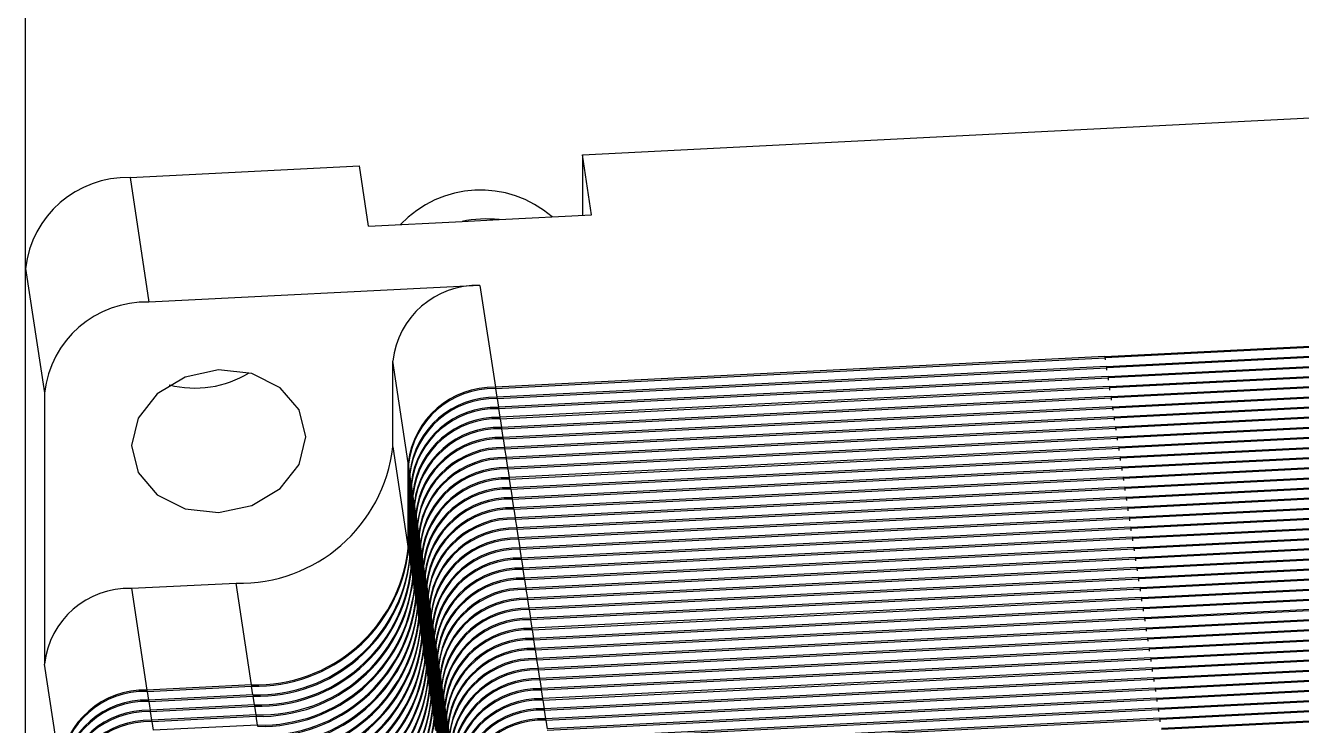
# Model space of a CAD drawing. Header units: millimetres. Extents: x 334 to 3694, y 0 to 2376.
# Drawn here: x 3270.55 to 3292.44, y 1151.16 to 1163.18 of the extents above; entities that cross this region are included whole.
import ezdxf

# ---------------------------------------------------------------- set-up
doc = ezdxf.new("R2010")
doc.units = ezdxf.units.MM
doc.header["$LTSCALE"] = 3
doc.layers.add('1_외형선', color=7, linetype='Continuous', lineweight=25)

msp = doc.modelspace()

# ---------------------------------------------------------------- linework, layer by layer
at = {"layer": '1_외형선'}
for p, q in [((3270.55, 1130.589), (3270.55, 1177.132)), ((3280.105, 1160.957), (3304.62, 1162.195)), ((3280.262, 1159.922), (3280.105, 1160.957)), ((3280.105, 1160.957), (3280.105, 1159.914)), ((3272.343, 1160.565), (3276.28, 1160.764)), ((3276.437, 1159.729), (3276.28, 1160.764)), ((3272.343, 1160.565), (3272.667, 1158.426)), ((3278.674, 1159.842), (3280.262, 1159.922)), ((3276.437, 1159.729), (3278.041, 1159.81)), ((3278.041, 1159.81), (3278.674, 1159.842)), ((3270.55, 1138.911), (3270.55, 1159.005)), ((3270.55, 1159.005), (3270.874, 1156.865)), ((3278.346, 1158.712), (3272.667, 1158.426)), ((3278.346, 1158.712), (3278.611, 1156.964)), ((3289.071, 1157.492), (3299.531, 1158.021)), ((3299.534, 1157.998), (3289.074, 1157.469)), ((3289.097, 1157.32), (3299.557, 1157.848)), ((3299.56, 1157.825), (3289.1, 1157.297)), ((3289.123, 1157.147), (3299.583, 1157.676)), ((3289.071, 1157.492), (3278.611, 1156.964)), ((3278.614, 1156.941), (3289.074, 1157.469)), ((3289.071, 1157.492), (3289.073, 1157.432)), ((3299.587, 1157.653), (3289.127, 1157.124)), ((3289.149, 1156.975), (3299.609, 1157.503)), ((3299.613, 1157.48), (3289.153, 1156.952)), ((3277.116, 1155.664), (3276.851, 1157.412)), ((3276.851, 1155.942), (3276.851, 1157.412)), ((3289.097, 1157.32), (3278.637, 1156.792)), ((3278.64, 1156.769), (3289.1, 1157.297)), ((3289.097, 1157.32), (3289.099, 1157.259)), ((3289.175, 1156.802), (3299.635, 1157.331)), ((3299.639, 1157.308), (3289.179, 1156.779)), ((3289.123, 1157.147), (3278.663, 1156.619)), ((3278.667, 1156.596), (3289.127, 1157.124)), ((3289.123, 1157.147), (3289.125, 1157.087)), ((3289.201, 1156.63), (3299.662, 1157.158)), ((3299.665, 1157.135), (3289.205, 1156.607)), ((3270.874, 1156.865), (3270.874, 1152.211)), ((3278.611, 1156.964), (3278.611, 1156.941)), ((3278.614, 1156.941), (3278.637, 1156.792)), ((3278.637, 1156.792), (3278.638, 1156.768)), ((3289.149, 1156.975), (3278.689, 1156.447)), ((3278.693, 1156.424), (3289.153, 1156.952)), ((3289.175, 1156.802), (3278.715, 1156.274)), ((3289.149, 1156.975), (3289.151, 1156.914)), ((3289.175, 1156.802), (3289.177, 1156.742)), ((3289.228, 1156.457), (3299.688, 1156.986)), ((3299.691, 1156.963), (3289.231, 1156.434)), ((3289.254, 1156.285), (3299.714, 1156.813)), ((3299.717, 1156.79), (3289.257, 1156.262)), ((3278.64, 1156.769), (3278.663, 1156.619)), ((3278.663, 1156.619), (3278.664, 1156.596)), ((3278.667, 1156.596), (3278.689, 1156.447)), ((3278.719, 1156.251), (3289.179, 1156.779)), ((3289.201, 1156.63), (3278.741, 1156.102)), ((3278.745, 1156.079), (3289.205, 1156.607)), ((3289.201, 1156.63), (3289.203, 1156.569)), ((3289.28, 1156.112), (3299.74, 1156.641)), ((3299.743, 1156.618), (3289.283, 1156.089)), ((3278.689, 1156.447), (3278.69, 1156.423)), ((3278.693, 1156.424), (3278.715, 1156.274)), ((3289.228, 1156.457), (3278.768, 1155.929)), ((3278.771, 1155.906), (3289.231, 1156.434)), ((3289.228, 1156.457), (3289.229, 1156.397)), ((3289.306, 1155.94), (3299.766, 1156.468)), ((3299.77, 1156.445), (3289.31, 1155.917)), ((3278.715, 1156.274), (3278.716, 1156.251)), ((3278.719, 1156.251), (3278.741, 1156.102)), ((3289.254, 1156.285), (3278.794, 1155.756)), ((3278.797, 1155.733), (3289.257, 1156.262)), ((3289.254, 1156.285), (3289.256, 1156.224)), ((3289.332, 1155.767), (3299.792, 1156.295)), ((3299.796, 1156.272), (3289.336, 1155.744)), ((3276.851, 1155.942), (3277.116, 1154.194)), ((3278.741, 1156.102), (3278.742, 1156.078)), ((3278.745, 1156.079), (3278.768, 1155.929)), ((3278.768, 1155.929), (3278.768, 1155.906)), ((3289.28, 1156.112), (3278.82, 1155.584)), ((3278.823, 1155.561), (3289.283, 1156.089)), ((3289.306, 1155.94), (3278.846, 1155.411)), ((3278.85, 1155.388), (3289.31, 1155.917)), ((3289.28, 1156.112), (3289.282, 1156.052)), ((3289.306, 1155.94), (3289.308, 1155.879)), ((3289.358, 1155.595), (3299.818, 1156.123)), ((3299.822, 1156.1), (3289.362, 1155.572)), ((3289.385, 1155.422), (3299.845, 1155.95)), ((3299.848, 1155.927), (3289.388, 1155.399)), ((3278.771, 1155.906), (3278.794, 1155.756)), ((3278.794, 1155.756), (3278.794, 1155.733)), ((3278.797, 1155.733), (3278.82, 1155.584)), ((3289.332, 1155.767), (3278.872, 1155.239)), ((3278.876, 1155.216), (3289.336, 1155.744)), ((3289.332, 1155.767), (3289.334, 1155.707)), ((3289.411, 1155.25), (3299.871, 1155.778)), ((3299.874, 1155.755), (3289.414, 1155.227)), ((3277.116, 1154.194), (3277.116, 1155.664)), ((3277.116, 1155.664), (3277.12, 1155.663)), ((3277.143, 1155.491), (3277.12, 1155.641)), ((3277.12, 1155.641), (3277.12, 1154.171)), ((3277.143, 1154.022), (3277.143, 1155.491)), ((3277.143, 1155.491), (3277.146, 1155.491)), ((3278.82, 1155.584), (3278.821, 1155.561)), ((3278.823, 1155.561), (3278.846, 1155.411)), ((3289.358, 1155.595), (3278.898, 1155.066)), ((3278.902, 1155.043), (3289.362, 1155.572)), ((3289.358, 1155.595), (3289.36, 1155.534)), ((3289.437, 1155.077), (3299.897, 1155.605)), ((3299.9, 1155.582), (3289.44, 1155.054)), ((3277.169, 1155.319), (3277.146, 1155.468)), ((3277.146, 1155.468), (3277.146, 1153.999)), ((3277.169, 1153.849), (3277.169, 1155.319)), ((3277.169, 1155.319), (3277.172, 1155.318)), ((3277.195, 1155.146), (3277.172, 1155.296)), ((3277.172, 1155.296), (3277.172, 1153.826)), ((3278.846, 1155.411), (3278.847, 1155.388)), ((3278.85, 1155.388), (3278.872, 1155.239)), ((3289.385, 1155.422), (3278.924, 1154.894)), ((3278.928, 1154.871), (3289.388, 1155.399)), ((3289.385, 1155.422), (3289.386, 1155.362)), ((3289.463, 1154.905), (3299.923, 1155.433)), ((3299.926, 1155.41), (3289.466, 1154.882)), ((3289.489, 1154.732), (3299.949, 1155.26)), ((3277.195, 1153.677), (3277.195, 1155.146)), ((3277.195, 1155.146), (3277.199, 1155.146)), ((3277.221, 1154.974), (3277.198, 1155.123)), ((3277.198, 1155.123), (3277.198, 1153.654)), ((3278.872, 1155.239), (3278.873, 1155.216)), ((3278.876, 1155.216), (3278.898, 1155.066)), ((3278.898, 1155.066), (3278.899, 1155.043)), ((3278.902, 1155.043), (3278.924, 1154.894)), ((3289.411, 1155.25), (3278.951, 1154.721)), ((3278.954, 1154.698), (3289.414, 1155.227)), ((3289.437, 1155.077), (3278.977, 1154.549)), ((3278.98, 1154.526), (3289.44, 1155.054)), ((3289.411, 1155.25), (3289.412, 1155.189)), ((3289.437, 1155.077), (3289.439, 1155.017)), ((3299.953, 1155.237), (3289.493, 1154.709)), ((3289.515, 1154.559), (3299.975, 1155.088)), ((3299.979, 1155.065), (3289.519, 1154.536)), ((3277.221, 1153.504), (3277.221, 1154.974)), ((3277.221, 1154.974), (3277.225, 1154.973)), ((3277.247, 1154.801), (3277.225, 1154.951)), ((3277.225, 1154.951), (3277.225, 1153.481)), ((3278.924, 1154.894), (3278.925, 1154.871)), ((3278.928, 1154.871), (3278.951, 1154.721)), ((3289.463, 1154.905), (3279.003, 1154.376)), ((3279.006, 1154.353), (3289.466, 1154.882)), ((3289.463, 1154.905), (3289.465, 1154.844)), ((3289.541, 1154.387), (3300.001, 1154.915)), ((3300.005, 1154.892), (3289.545, 1154.364)), ((3277.247, 1153.331), (3277.247, 1154.801)), ((3277.247, 1154.801), (3277.251, 1154.801)), ((3277.273, 1154.629), (3277.251, 1154.778)), ((3277.251, 1154.778), (3277.251, 1153.308)), ((3277.273, 1153.159), (3277.273, 1154.629)), ((3277.273, 1154.629), (3277.277, 1154.628)), ((3277.299, 1154.456), (3277.277, 1154.606)), ((3277.277, 1154.606), (3277.277, 1153.136)), ((3278.951, 1154.721), (3278.951, 1154.698)), ((3278.954, 1154.698), (3278.977, 1154.549)), ((3289.489, 1154.732), (3279.029, 1154.204)), ((3279.033, 1154.181), (3289.493, 1154.709)), ((3289.489, 1154.732), (3289.491, 1154.672)), ((3289.568, 1154.214), (3300.028, 1154.743)), ((3300.031, 1154.72), (3289.571, 1154.191)), ((3277.299, 1152.986), (3277.299, 1154.456)), ((3277.299, 1154.456), (3277.303, 1154.456)), ((3277.326, 1154.284), (3277.303, 1154.433)), ((3277.303, 1154.433), (3277.303, 1152.963)), ((3278.977, 1154.549), (3278.977, 1154.526)), ((3278.98, 1154.526), (3279.003, 1154.376)), ((3289.515, 1154.559), (3279.055, 1154.031)), ((3279.059, 1154.008), (3289.519, 1154.536)), ((3289.541, 1154.387), (3279.081, 1153.859)), ((3289.515, 1154.559), (3289.517, 1154.499)), ((3289.541, 1154.387), (3289.543, 1154.326)), ((3289.594, 1154.042), (3300.054, 1154.57)), ((3300.057, 1154.547), (3289.597, 1154.019)), ((3289.62, 1153.869), (3300.08, 1154.398)), ((3277.116, 1154.194), (3277.12, 1154.194)), ((3277.12, 1154.171), (3277.143, 1154.022)), ((3277.326, 1152.814), (3277.326, 1154.284)), ((3277.326, 1154.284), (3277.329, 1154.283)), ((3277.352, 1154.111), (3277.329, 1154.261)), ((3277.329, 1154.261), (3277.329, 1152.791)), ((3279.003, 1154.376), (3279.004, 1154.353)), ((3279.006, 1154.353), (3279.029, 1154.204)), ((3279.029, 1154.204), (3279.03, 1154.181)), ((3279.033, 1154.181), (3279.055, 1154.031)), ((3279.085, 1153.836), (3289.545, 1154.364)), ((3289.568, 1154.214), (3279.108, 1153.686)), ((3279.111, 1153.663), (3289.571, 1154.191)), ((3289.568, 1154.214), (3289.569, 1154.154)), ((3300.083, 1154.375), (3289.623, 1153.846)), ((3289.646, 1153.697), (3300.106, 1154.225)), ((3300.11, 1154.202), (3289.649, 1153.674)), ((3277.143, 1154.022), (3277.146, 1154.021)), ((3277.146, 1153.999), (3277.169, 1153.849)), ((3277.352, 1152.641), (3277.352, 1154.111)), ((3277.352, 1154.111), (3277.355, 1154.111)), ((3277.378, 1153.939), (3277.355, 1154.088)), ((3277.355, 1154.088), (3277.355, 1152.618)), ((3279.055, 1154.031), (3279.056, 1154.008)), ((3279.059, 1154.008), (3279.081, 1153.859)), ((3289.594, 1154.042), (3279.134, 1153.514)), ((3279.137, 1153.491), (3289.597, 1154.019)), ((3289.594, 1154.042), (3289.595, 1153.981)), ((3289.672, 1153.524), (3300.132, 1154.053)), ((3300.136, 1154.03), (3289.676, 1153.501)), ((3277.169, 1153.849), (3277.172, 1153.849)), ((3277.172, 1153.826), (3277.195, 1153.677)), ((3277.378, 1152.469), (3277.378, 1153.939)), ((3277.378, 1153.939), (3277.382, 1153.938)), ((3277.404, 1153.766), (3277.381, 1153.916)), ((3277.381, 1153.916), (3277.381, 1152.446)), ((3277.404, 1152.296), (3277.404, 1153.766)), ((3277.404, 1153.766), (3277.408, 1153.766)), ((3277.43, 1153.594), (3277.408, 1153.743)), ((3277.408, 1153.743), (3277.408, 1152.273)), ((3279.081, 1153.859), (3279.082, 1153.836)), ((3279.085, 1153.836), (3279.108, 1153.686)), ((3289.62, 1153.869), (3279.16, 1153.341)), ((3279.163, 1153.318), (3289.623, 1153.846)), ((3289.62, 1153.869), (3289.622, 1153.809)), ((3289.698, 1153.352), (3300.158, 1153.88)), ((3300.162, 1153.857), (3289.702, 1153.329)), ((3272.369, 1153.511), (3274.162, 1153.602)), ((3272.369, 1153.511), (3272.634, 1151.763)), ((3274.427, 1151.854), (3274.162, 1153.602)), ((3277.195, 1153.677), (3277.198, 1153.676)), ((3277.198, 1153.654), (3277.221, 1153.504)), ((3277.221, 1153.504), (3277.225, 1153.504)), ((3277.43, 1152.124), (3277.43, 1153.594)), ((3277.43, 1153.594), (3277.434, 1153.593)), ((3277.456, 1153.421), (3277.434, 1153.571)), ((3277.434, 1153.571), (3277.434, 1152.101)), ((3279.108, 1153.686), (3279.108, 1153.663)), ((3279.111, 1153.663), (3279.134, 1153.514)), ((3279.134, 1153.514), (3279.134, 1153.49)), ((3289.646, 1153.697), (3279.186, 1153.169)), ((3279.189, 1153.146), (3289.649, 1153.674)), ((3289.672, 1153.524), (3279.212, 1152.996)), ((3289.646, 1153.697), (3289.648, 1153.636)), ((3289.672, 1153.524), (3289.674, 1153.464)), ((3289.724, 1153.179), (3300.184, 1153.708)), ((3300.188, 1153.685), (3289.728, 1153.156)), ((3289.751, 1153.007), (3300.211, 1153.535)), ((3300.214, 1153.512), (3289.754, 1152.984)), ((3277.225, 1153.481), (3277.247, 1153.331)), ((3277.247, 1153.331), (3277.251, 1153.331)), ((3277.251, 1153.308), (3277.273, 1153.159)), ((3277.456, 1151.951), (3277.456, 1153.421)), ((3277.456, 1153.421), (3277.46, 1153.421)), ((3277.482, 1153.248), (3277.46, 1153.398)), ((3277.46, 1153.398), (3277.46, 1151.928)), ((3279.137, 1153.491), (3279.16, 1153.341)), ((3279.16, 1153.341), (3279.16, 1153.318)), ((3279.163, 1153.318), (3279.186, 1153.169)), ((3279.216, 1152.973), (3289.676, 1153.501)), ((3289.698, 1153.352), (3279.238, 1152.824)), ((3279.242, 1152.8), (3289.702, 1153.329)), ((3289.698, 1153.352), (3289.7, 1153.291)), ((3289.777, 1152.834), (3300.237, 1153.363)), ((3300.24, 1153.34), (3289.78, 1152.811)), ((3277.273, 1153.159), (3277.277, 1153.158)), ((3277.277, 1153.136), (3277.299, 1152.986)), ((3277.482, 1151.779), (3277.482, 1153.248)), ((3277.482, 1153.248), (3277.486, 1153.248)), ((3277.509, 1153.076), (3277.486, 1153.225)), ((3277.486, 1153.225), (3277.486, 1151.756)), ((3277.509, 1151.606), (3277.509, 1153.076)), ((3277.509, 1153.076), (3277.512, 1153.075)), ((3279.186, 1153.169), (3279.187, 1153.145)), ((3279.189, 1153.146), (3279.212, 1152.996)), ((3289.724, 1153.179), (3279.264, 1152.651)), ((3279.268, 1152.628), (3289.728, 1153.156)), ((3289.724, 1153.179), (3289.726, 1153.119)), ((3289.803, 1152.662), (3300.263, 1153.19)), ((3300.266, 1153.167), (3289.806, 1152.639)), ((3277.299, 1152.986), (3277.303, 1152.986)), ((3277.303, 1152.963), (3277.326, 1152.814)), ((3277.535, 1152.903), (3277.512, 1153.053)), ((3277.512, 1153.053), (3277.512, 1151.583)), ((3277.535, 1151.434), (3277.535, 1152.903)), ((3277.535, 1152.903), (3277.539, 1152.903)), ((3277.561, 1152.731), (3277.538, 1152.88)), ((3277.538, 1152.88), (3277.538, 1151.411)), ((3279.212, 1152.996), (3279.213, 1152.973)), ((3279.216, 1152.973), (3279.238, 1152.824)), ((3289.751, 1153.007), (3279.291, 1152.478)), ((3279.294, 1152.455), (3289.754, 1152.984)), ((3289.751, 1153.007), (3289.752, 1152.946)), ((3289.829, 1152.489), (3300.289, 1153.017)), ((3300.293, 1152.994), (3289.833, 1152.466)), ((3277.326, 1152.814), (3277.329, 1152.813)), ((3277.329, 1152.791), (3277.352, 1152.641)), ((3277.352, 1152.641), (3277.355, 1152.641)), ((3277.561, 1151.261), (3277.561, 1152.731)), ((3277.561, 1152.731), (3277.565, 1152.73)), ((3277.587, 1152.558), (3277.564, 1152.708)), ((3277.564, 1152.708), (3277.564, 1151.238)), ((3279.238, 1152.824), (3279.239, 1152.8)), ((3279.242, 1152.8), (3279.264, 1152.651)), ((3279.264, 1152.651), (3279.265, 1152.628)), ((3279.268, 1152.628), (3279.291, 1152.478)), ((3289.777, 1152.834), (3279.317, 1152.306)), ((3279.32, 1152.283), (3289.78, 1152.811)), ((3289.803, 1152.662), (3279.343, 1152.133)), ((3279.346, 1152.11), (3289.806, 1152.639)), ((3289.777, 1152.834), (3289.778, 1152.774)), ((3289.803, 1152.662), (3289.805, 1152.601)), ((3289.855, 1152.317), (3300.315, 1152.845)), ((3300.319, 1152.822), (3289.859, 1152.294)), ((3289.881, 1152.144), (3300.341, 1152.672)), ((3300.345, 1152.649), (3289.885, 1152.121)), ((3277.355, 1152.618), (3277.378, 1152.469)), ((3277.378, 1152.469), (3277.381, 1152.468)), ((3277.381, 1152.446), (3277.404, 1152.296)), ((3277.587, 1151.089), (3277.587, 1152.558)), ((3277.587, 1152.558), (3277.591, 1152.558)), ((3277.613, 1152.386), (3277.591, 1152.535)), ((3277.591, 1152.535), (3277.591, 1151.066)), ((3279.291, 1152.478), (3279.291, 1152.455)), ((3279.294, 1152.455), (3279.317, 1152.306)), ((3289.829, 1152.489), (3279.369, 1151.961)), ((3279.372, 1151.938), (3289.833, 1152.466)), ((3289.829, 1152.489), (3289.831, 1152.429)), ((3289.907, 1151.972), (3300.368, 1152.5)), ((3300.371, 1152.477), (3289.911, 1151.949)), ((3271.139, 1150.463), (3270.874, 1152.211)), ((3277.404, 1152.296), (3277.408, 1152.296)), ((3277.408, 1152.273), (3277.43, 1152.124)), ((3277.613, 1150.916), (3277.613, 1152.386)), ((3277.613, 1152.386), (3277.617, 1152.385)), ((3277.639, 1152.213), (3277.617, 1152.363)), ((3277.617, 1152.363), (3277.617, 1150.893)), ((3277.639, 1150.744), (3277.639, 1152.213)), ((3277.639, 1152.213), (3277.643, 1152.213)), ((3277.666, 1152.041), (3277.643, 1152.19)), ((3277.643, 1152.19), (3277.643, 1150.721)), ((3279.317, 1152.306), (3279.317, 1152.283)), ((3279.32, 1152.283), (3279.343, 1152.133)), ((3289.855, 1152.317), (3279.395, 1151.788)), ((3279.399, 1151.765), (3289.859, 1152.294)), ((3289.855, 1152.317), (3289.857, 1152.256)), ((3289.934, 1151.799), (3300.394, 1152.327)), ((3300.397, 1152.304), (3289.937, 1151.776)), ((3277.43, 1152.124), (3277.434, 1152.123)), ((3277.434, 1152.101), (3277.456, 1151.951)), ((3277.666, 1150.571), (3277.666, 1152.041)), ((3277.666, 1152.041), (3277.669, 1152.04)), ((3277.692, 1151.868), (3277.669, 1152.018)), ((3277.669, 1152.018), (3277.669, 1150.548)), ((3279.343, 1152.133), (3279.343, 1152.11)), ((3279.346, 1152.11), (3279.369, 1151.961)), ((3289.881, 1152.144), (3279.421, 1151.616)), ((3279.425, 1151.593), (3289.885, 1152.121)), ((3289.907, 1151.972), (3279.447, 1151.443)), ((3289.881, 1152.144), (3289.883, 1152.084)), ((3289.907, 1151.972), (3289.909, 1151.911)), ((3289.96, 1151.627), (3300.42, 1152.155)), ((3300.423, 1152.132), (3289.963, 1151.604)), ((3289.986, 1151.454), (3300.446, 1151.982)), ((3274.427, 1151.854), (3272.634, 1151.763)), ((3272.634, 1151.763), (3272.634, 1151.74)), ((3272.637, 1151.74), (3274.43, 1151.831)), ((3274.427, 1151.854), (3274.427, 1151.83)), ((3274.453, 1151.681), (3274.43, 1151.831)), ((3277.456, 1151.951), (3277.46, 1151.951)), ((3277.46, 1151.928), (3277.482, 1151.779)), ((3277.482, 1151.779), (3277.486, 1151.778)), ((3277.486, 1151.756), (3277.509, 1151.606)), ((3277.692, 1150.399), (3277.692, 1151.868)), ((3277.692, 1151.868), (3277.695, 1151.868)), ((3277.718, 1151.696), (3277.695, 1151.845)), ((3277.695, 1151.845), (3277.695, 1150.375)), ((3279.369, 1151.961), (3279.37, 1151.938)), ((3279.372, 1151.938), (3279.395, 1151.788)), ((3279.395, 1151.788), (3279.396, 1151.765)), ((3279.399, 1151.765), (3279.421, 1151.616)), ((3279.451, 1151.42), (3289.911, 1151.949)), ((3289.934, 1151.799), (3279.474, 1151.271)), ((3279.477, 1151.248), (3289.937, 1151.776)), ((3289.934, 1151.799), (3289.935, 1151.739)), ((3300.449, 1151.959), (3289.989, 1151.431)), ((3290.012, 1151.281), (3300.472, 1151.81)), ((3300.476, 1151.787), (3290.016, 1151.258)), ((3272.637, 1151.74), (3272.66, 1151.591)), ((3274.453, 1151.681), (3272.66, 1151.591)), ((3272.66, 1151.591), (3272.66, 1151.567)), ((3272.663, 1151.567), (3274.456, 1151.658)), ((3272.663, 1151.567), (3272.686, 1151.418)), ((3274.453, 1151.681), (3274.454, 1151.658)), ((3274.479, 1151.509), (3274.456, 1151.658)), ((3277.509, 1151.606), (3277.512, 1151.606)), ((3277.512, 1151.583), (3277.535, 1151.434)), ((3277.718, 1150.226), (3277.718, 1151.696)), ((3277.718, 1151.696), (3277.722, 1151.695)), ((3277.744, 1151.523), (3277.721, 1151.673)), ((3277.721, 1151.673), (3277.721, 1150.203)), ((3279.421, 1151.616), (3279.422, 1151.593)), ((3279.425, 1151.593), (3279.447, 1151.443)), ((3289.96, 1151.627), (3279.5, 1151.098)), ((3279.503, 1151.075), (3289.963, 1151.604)), ((3289.96, 1151.627), (3289.961, 1151.566)), ((3290.038, 1151.109), (3300.498, 1151.637)), ((3300.502, 1151.614), (3290.042, 1151.086)), ((3274.479, 1151.509), (3272.686, 1151.418)), ((3272.686, 1151.418), (3272.687, 1151.395)), ((3272.689, 1151.395), (3274.482, 1151.486)), ((3272.689, 1151.395), (3272.712, 1151.245)), ((3274.505, 1151.336), (3272.712, 1151.245)), ((3274.479, 1151.509), (3274.48, 1151.485)), ((3274.505, 1151.336), (3274.482, 1151.486)), ((3274.505, 1151.336), (3274.506, 1151.313)), ((3277.535, 1151.434), (3277.538, 1151.433)), ((3277.538, 1151.411), (3277.561, 1151.261)), ((3277.744, 1150.053), (3277.744, 1151.523)), ((3277.744, 1151.523), (3277.748, 1151.523)), ((3277.77, 1151.351), (3277.747, 1151.5)), ((3277.747, 1151.5), (3277.747, 1150.03)), ((3277.77, 1149.881), (3277.77, 1151.351)), ((3277.77, 1151.351), (3277.774, 1151.35)), ((3277.796, 1151.178), (3277.774, 1151.328)), ((3277.774, 1151.328), (3277.774, 1149.858)), ((3279.447, 1151.443), (3279.448, 1151.42)), ((3279.451, 1151.42), (3279.474, 1151.271)), ((3289.986, 1151.454), (3279.526, 1150.926)), ((3279.529, 1150.903), (3289.989, 1151.431)), ((3289.986, 1151.454), (3289.988, 1151.394)), ((3272.712, 1151.245), (3272.713, 1151.222)), ((3272.715, 1151.222), (3274.509, 1151.313)), ((3272.715, 1151.222), (3272.738, 1151.073)), ((3274.531, 1151.163), (3272.738, 1151.073)), ((3274.531, 1151.163), (3274.509, 1151.313)), ((3274.531, 1151.163), (3274.532, 1151.14)), ((3277.561, 1151.261), (3277.564, 1151.261)), ((3277.564, 1151.238), (3277.587, 1151.089)), ((3277.796, 1149.708), (3277.796, 1151.178)), ((3277.796, 1151.178), (3277.8, 1151.178)), ((3277.822, 1151.006), (3277.8, 1151.155)), ((3277.8, 1151.155), (3277.8, 1149.685)), ((3279.474, 1151.271), (3279.474, 1151.248)), ((3279.477, 1151.248), (3279.5, 1151.098)), ((3290.012, 1151.281), (3279.552, 1150.753)), ((3279.555, 1150.73), (3290.016, 1151.258)), ((3290.012, 1151.281), (3290.014, 1151.221))]:
    msp.add_line(p, q, dxfattribs=at)
at = {"layer": '1_외형선', "flags": 128}
msp.add_lwpolyline([(3275.357, 1156.112), (3275.243, 1156.575), (3274.92, 1156.956), (3274.435, 1157.197), (3273.863, 1157.261), (3273.291, 1157.139), (3272.806, 1156.849), (3272.482, 1156.435), (3272.369, 1155.961), (3272.482, 1155.498), (3272.806, 1155.117), (3273.291, 1154.876), (3273.863, 1154.812), (3274.435, 1154.934), (3274.92, 1155.224), (3275.243, 1155.637), (3275.357, 1156.112)], dxfattribs=at)
at = {"layer": '1_외형선'}
for centre, radius, start, end in [((3272.296, 1158.808), 1.757, 88.4734, 173.584), ((3278.353, 1158.467), 1.882, 49.0137, 136.769), ((3278.459, 1157.811), 2.042, 83.9608, 101.8219), ((3278.307, 1157.249), 1.464, 88.4734, 173.584), ((3272.621, 1156.669), 1.757, 88.4734, 173.584), ((3273.452, 1158.751), 1.802, 255.9858, 301.2496), ((3278.572, 1155.5), 1.464, 88.4734, 173.584), ((3278.575, 1155.477), 1.464, 88.4734, 173.584), ((3278.598, 1155.328), 1.464, 88.4734, 173.584), ((3278.601, 1155.305), 1.464, 88.4734, 173.584), ((3278.624, 1155.155), 1.464, 88.4734, 173.584), ((3278.627, 1155.132), 1.464, 88.4734, 173.584), ((3278.65, 1154.983), 1.464, 88.4734, 173.584), ((3278.654, 1154.96), 1.464, 88.4734, 173.584), ((3278.676, 1154.81), 1.464, 88.4734, 173.584), ((3278.68, 1154.787), 1.464, 88.4734, 173.584), ((3274.232, 1156.237), 2.636, 268.4734, 353.584), ((3278.702, 1154.638), 1.464, 88.4734, 173.584), ((3278.706, 1154.615), 1.464, 88.4734, 173.584), ((3278.729, 1154.465), 1.464, 88.4734, 173.584), ((3278.732, 1154.442), 1.464, 88.4734, 173.584), ((3278.755, 1154.293), 1.464, 88.4734, 173.584), ((3278.758, 1154.27), 1.464, 88.4734, 173.584), ((3278.781, 1154.12), 1.464, 88.4734, 173.584), ((3278.784, 1154.097), 1.464, 88.4734, 173.584), ((3278.807, 1153.947), 1.464, 88.4734, 173.584), ((3278.811, 1153.924), 1.464, 88.4734, 173.584), ((3278.833, 1153.775), 1.464, 88.4734, 173.584), ((3278.837, 1153.752), 1.464, 88.4734, 173.584), ((3278.859, 1153.602), 1.464, 88.4734, 173.584), ((3278.863, 1153.579), 1.464, 88.4734, 173.584), ((3278.885, 1153.43), 1.464, 88.4734, 173.584), ((3278.889, 1153.407), 1.464, 88.4734, 173.584), ((3278.912, 1153.257), 1.464, 88.4734, 173.584), ((3278.915, 1153.234), 1.464, 88.4734, 173.584), ((3278.938, 1153.085), 1.464, 88.4734, 173.584), ((3278.941, 1153.062), 1.464, 88.4734, 173.584), ((3274.497, 1154.489), 2.636, 268.4734, 353.584), ((3274.5, 1154.466), 2.636, 268.4734, 353.584), ((3278.964, 1152.912), 1.464, 88.4734, 173.584), ((3278.967, 1152.889), 1.464, 88.4734, 173.584), ((3278.99, 1152.74), 1.464, 88.4734, 173.584), ((3278.994, 1152.717), 1.464, 88.4734, 173.584), ((3274.523, 1154.316), 2.636, 268.4734, 353.584), ((3274.527, 1154.293), 2.636, 268.4734, 353.584), ((3279.016, 1152.567), 1.464, 88.4734, 173.584), ((3279.02, 1152.544), 1.464, 88.4734, 173.584), ((3274.549, 1154.144), 2.636, 268.4734, 353.584), ((3274.553, 1154.121), 2.636, 268.4734, 353.584), ((3279.042, 1152.395), 1.464, 88.4734, 173.584), ((3279.046, 1152.372), 1.464, 88.4734, 173.584), ((3272.33, 1152.047), 1.464, 88.4734, 173.584), ((3274.575, 1153.971), 2.636, 268.4734, 353.584), ((3274.579, 1153.948), 2.636, 268.4734, 353.584), ((3274.602, 1153.799), 2.636, 268.4734, 353.584), ((3279.068, 1152.222), 1.464, 88.4734, 173.584), ((3279.072, 1152.199), 1.464, 88.4734, 173.584), ((3279.095, 1152.05), 1.464, 88.4734, 173.584), ((3274.605, 1153.776), 2.636, 268.4734, 353.584), ((3274.628, 1153.626), 2.636, 268.4734, 353.584), ((3274.631, 1153.603), 2.636, 268.4734, 353.584), ((3279.098, 1152.027), 1.464, 88.4734, 173.584), ((3279.121, 1151.877), 1.464, 88.4734, 173.584), ((3279.124, 1151.854), 1.464, 88.4734, 173.584), ((3274.654, 1153.454), 2.636, 268.4734, 353.584), ((3274.657, 1153.43), 2.636, 268.4734, 353.584), ((3279.147, 1151.705), 1.464, 88.4734, 173.584), ((3279.15, 1151.682), 1.464, 88.4734, 173.584), ((3274.68, 1153.281), 2.636, 268.4734, 353.584), ((3274.683, 1153.258), 2.636, 268.4734, 353.584), ((3279.173, 1151.532), 1.464, 88.4734, 173.584), ((3279.177, 1151.509), 1.464, 88.4734, 173.584), ((3274.706, 1153.108), 2.636, 268.4734, 353.584), ((3274.71, 1153.085), 2.636, 268.4734, 353.584), ((3274.732, 1152.936), 2.636, 268.4734, 353.584), ((3279.199, 1151.36), 1.464, 88.4734, 173.584), ((3279.203, 1151.337), 1.464, 88.4734, 173.584), ((3279.225, 1151.187), 1.464, 88.4734, 173.584), ((3279.229, 1151.164), 1.464, 88.4734, 173.584), ((3274.736, 1152.913), 2.636, 268.4734, 353.584), ((3274.758, 1152.763), 2.636, 268.4734, 353.584), ((3274.762, 1152.74), 2.636, 268.4734, 353.584), ((3279.252, 1151.015), 1.464, 88.4734, 173.584), ((3279.255, 1150.992), 1.464, 88.4734, 173.584), ((3274.785, 1152.591), 2.636, 268.4734, 353.584), ((3274.788, 1152.568), 2.636, 268.4734, 353.584), ((3279.278, 1150.842), 1.464, 88.4734, 173.584), ((3279.281, 1150.819), 1.464, 88.4734, 173.584), ((3274.811, 1152.418), 2.636, 268.4734, 353.584), ((3274.814, 1152.395), 2.636, 268.4734, 353.584), ((3279.304, 1150.669), 1.464, 88.4734, 173.584), ((3279.307, 1150.646), 1.464, 88.4734, 173.584), ((3272.595, 1150.299), 1.464, 88.4734, 173.584), ((3274.837, 1152.246), 2.636, 268.4734, 353.584), ((3274.84, 1152.223), 2.636, 268.4734, 353.584), ((3274.863, 1152.073), 2.636, 268.4734, 353.584), ((3274.866, 1152.05), 2.636, 268.4734, 353.584), ((3279.33, 1150.497), 1.464, 88.4734, 173.584), ((3279.333, 1150.474), 1.464, 88.4734, 173.584), ((3279.356, 1150.324), 1.464, 88.4734, 173.584), ((3279.36, 1150.301), 1.464, 88.4734, 173.584), ((3272.598, 1150.276), 1.464, 88.4734, 173.584), ((3272.621, 1150.127), 1.464, 88.4734, 173.584), ((3272.624, 1150.104), 1.464, 88.4734, 173.584), ((3274.889, 1151.901), 2.636, 268.4734, 353.584), ((3274.893, 1151.878), 2.636, 268.4734, 353.584), ((3279.382, 1150.152), 1.464, 88.4734, 173.584), ((3279.386, 1150.129), 1.464, 88.4734, 173.584), ((3272.647, 1149.954), 1.464, 88.4734, 173.584), ((3272.65, 1149.931), 1.464, 88.4734, 173.584), ((3274.915, 1151.728), 2.636, 268.4734, 353.584), ((3274.919, 1151.705), 2.636, 268.4734, 353.584), ((3279.408, 1149.979), 1.464, 88.4734, 173.584), ((3279.412, 1149.956), 1.464, 88.4734, 173.584), ((3272.673, 1149.782), 1.464, 88.4734, 173.584), ((3272.676, 1149.759), 1.464, 88.4734, 173.584), ((3274.941, 1151.556), 2.636, 268.4734, 353.584), ((3274.945, 1151.533), 2.636, 268.4734, 353.584), ((3279.435, 1149.807), 1.464, 88.4734, 173.584), ((3279.438, 1149.784), 1.464, 88.4734, 173.584)]:
    msp.add_arc(centre, radius, start, end, dxfattribs=at)

doc.saveas('drawing.dxf')
